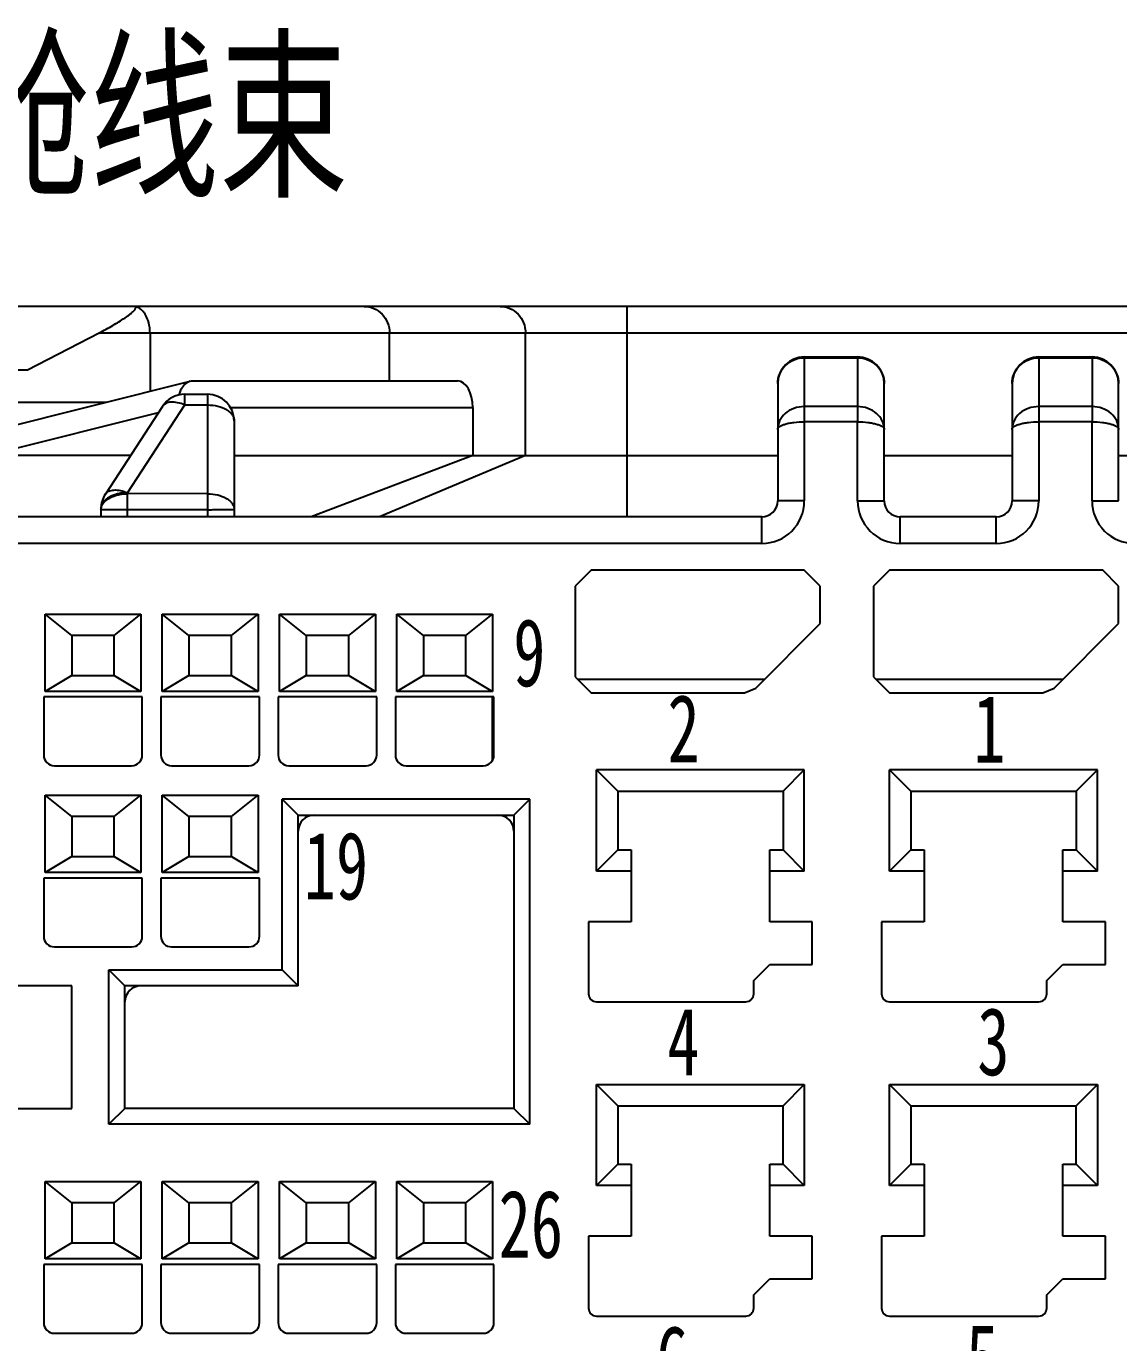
# Model space of a CAD drawing. Header units: inches. Extents: x 47316 to 59086, y 3141 to 11743.
# Drawn here: x 50958.8 to 50999.15, y 8752.77 to 8801.4 of the extents above; entities that cross this region are included whole.
import ezdxf

# ---------------------------------------------------------------- set-up
doc = ezdxf.new("R2010")
doc.units = ezdxf.units.IN
doc.header["$MEASUREMENT"] = 0
doc.layers.add('___SHELL', color=7, linetype='Continuous')
doc.styles.add('MtX_FangSong_GB2312', font='')
doc.styles.get("Standard").update_dxf_attribs({"font": ''})
doc.styles.get('MtX_FangSong_GB2312').set_extended_font_data('FangSong_GB2312')
doc.styles.get('Standard').set_extended_font_data('SimSun')

msp = doc.modelspace()

# ---------------------------------------------------------------- linework, layer by layer
at = {"layer": '___SHELL', "color": 0, "lineweight": -2}
for p, q in [((51019.429, 8791.053), (50911.874, 8791.053)), ((50980.988, 8791.053), (50980.988, 8783.278)), ((50961.482, 8790.069), (50958.843, 8788.691)), ((51019.429, 8790.069), (50961.482, 8790.069)), ((50963.367, 8790.069), (50963.367, 8787.914)), ((50972.217, 8788.298), (50972.217, 8790.069)), ((50977.237, 8785.542), (50977.237, 8790.069)), ((50987.539, 8789.183), (50989.508, 8789.183)), ((50987.539, 8789.183), (50987.539, 8783.868)), ((50987.539, 8789.153), (50989.508, 8789.153)), ((50989.508, 8789.183), (50989.508, 8787.349)), ((50996.201, 8789.183), (50998.169, 8789.183)), ((50996.201, 8789.183), (50996.201, 8783.868)), ((50996.201, 8789.153), (50998.169, 8789.153)), ((50998.169, 8789.183), (50998.169, 8787.349)), ((50958.843, 8788.691), (50937.073, 8788.691)), ((50953.878, 8785.542), (50964.902, 8788.298)), ((50964.496, 8787.953), (50964.431, 8787.777)), ((50964.902, 8788.298), (50974.732, 8788.298)), ((50986.555, 8788.199), (50986.555, 8783.868)), ((50990.492, 8783.868), (50990.492, 8788.199)), ((50995.216, 8788.199), (50995.216, 8783.868)), ((50999.153, 8783.868), (50999.153, 8788.199)), ((50945.142, 8787.51), (50961.752, 8787.51)), ((50962.539, 8784.167), (50964.648, 8787.412)), ((50964.648, 8787.805), (50965.492, 8787.805)), ((50964.648, 8787.412), (50964.648, 8787.805)), ((50964.648, 8787.412), (50965.492, 8787.412)), ((50965.492, 8787.805), (50965.492, 8784.141)), ((50957.303, 8785.542), (50963.679, 8787.135)), ((50963.823, 8787.358), (50961.716, 8784.115)), ((50966.332, 8787.313), (50975.29, 8787.313)), ((50975.29, 8787.313), (50975.29, 8785.542)), ((50989.508, 8787.349), (50987.539, 8787.349)), ((50989.508, 8787.349), (50989.508, 8786.789)), ((50998.169, 8787.349), (50996.201, 8787.349)), ((50998.169, 8787.349), (50998.169, 8786.789)), ((50966.476, 8786.821), (50966.476, 8783.278)), ((50989.508, 8786.789), (50987.539, 8786.789)), ((50989.508, 8783.868), (50989.508, 8786.789)), ((50998.169, 8786.789), (50996.201, 8786.789)), ((50998.169, 8783.868), (50998.169, 8786.789)), ((50962.643, 8785.542), (50939.205, 8785.542)), ((50966.476, 8785.542), (50986.555, 8785.542)), ((50975.29, 8785.542), (50969.325, 8783.278)), ((50977.237, 8785.542), (50971.844, 8783.278)), ((50990.492, 8785.542), (50995.216, 8785.542)), ((50999.153, 8785.542), (51001.516, 8785.542)), ((50961.959, 8784.055), (50961.8, 8783.968)), ((50961.816, 8783.939), (50961.959, 8784.016)), ((50962.539, 8783.278), (50962.539, 8784.167)), ((50965.492, 8784.141), (50962.539, 8784.131)), ((50965.492, 8784.133), (50965.492, 8783.278)), ((50961.555, 8783.577), (50961.555, 8783.278)), ((50965.492, 8783.537), (50961.555, 8783.54)), ((50961.741, 8783.884), (50961.816, 8783.939)), ((50987.539, 8783.868), (50986.555, 8783.868)), ((50989.508, 8783.868), (50990.492, 8783.868)), ((50996.201, 8783.868), (50995.216, 8783.868)), ((50998.169, 8783.868), (50999.153, 8783.868)), ((50985.965, 8783.278), (50908.209, 8783.278)), ((50985.965, 8782.294), (50985.965, 8783.278)), ((50994.626, 8783.278), (50991.083, 8783.278)), ((50991.083, 8782.294), (50991.083, 8783.278)), ((50994.626, 8782.294), (50994.626, 8783.278)), ((50985.965, 8782.294), (50907.224, 8782.294)), ((50994.626, 8782.294), (50991.083, 8782.294)), ((50979.665, 8781.309), (50979.075, 8780.719)), ((50987.539, 8781.309), (50979.665, 8781.309)), ((50988.13, 8780.719), (50987.539, 8781.309)), ((50990.689, 8781.309), (50990.098, 8780.719)), ((50998.563, 8781.309), (50990.689, 8781.309)), ((50999.153, 8780.719), (50998.563, 8781.309)), ((50979.075, 8780.719), (50979.075, 8777.372)), ((50988.13, 8779.341), (50988.13, 8780.719)), ((50990.098, 8780.719), (50990.098, 8777.372)), ((50999.153, 8779.341), (50999.153, 8780.719)), ((50960.472, 8778.898), (50959.488, 8779.685)), ((50959.488, 8779.685), (50963.031, 8779.685)), ((50959.488, 8776.831), (50959.488, 8779.685)), ((50962.047, 8778.898), (50963.031, 8779.685)), ((50963.031, 8779.685), (50963.031, 8776.831)), ((50964.803, 8778.898), (50963.819, 8779.685)), ((50963.819, 8779.685), (50967.362, 8779.685)), ((50963.819, 8776.831), (50963.819, 8779.685)), ((50966.378, 8778.898), (50967.362, 8779.685)), ((50967.362, 8779.685), (50967.362, 8776.831)), ((50969.134, 8778.898), (50968.15, 8779.685)), ((50968.15, 8779.685), (50971.693, 8779.685)), ((50968.15, 8776.831), (50968.15, 8779.685)), ((50970.709, 8778.898), (50971.693, 8779.685)), ((50971.693, 8779.685), (50971.693, 8776.831)), ((50973.465, 8778.898), (50972.48, 8779.685)), ((50972.48, 8779.685), (50976.024, 8779.685)), ((50972.48, 8776.831), (50972.48, 8779.685)), ((50975.039, 8778.898), (50976.024, 8779.685)), ((50976.024, 8779.685), (50976.024, 8776.831)), ((50985.744, 8776.955), (50988.13, 8779.341)), ((50996.767, 8776.955), (50999.153, 8779.341)), ((50960.472, 8778.898), (50960.472, 8777.422)), ((50962.047, 8778.898), (50960.472, 8778.898)), ((50962.047, 8777.422), (50962.047, 8778.898)), ((50964.803, 8778.898), (50964.803, 8777.422)), ((50966.378, 8778.898), (50964.803, 8778.898)), ((50966.378, 8777.422), (50966.378, 8778.898)), ((50969.134, 8778.898), (50969.134, 8777.422)), ((50970.709, 8778.898), (50969.134, 8778.898)), ((50970.709, 8777.422), (50970.709, 8778.898)), ((50973.465, 8778.898), (50973.465, 8777.422)), ((50975.039, 8778.898), (50973.465, 8778.898)), ((50975.039, 8777.422), (50975.039, 8778.898)), ((50960.472, 8777.422), (50959.488, 8776.831)), ((50960.472, 8777.422), (50962.047, 8777.422)), ((50962.047, 8777.422), (50963.031, 8776.831)), ((50964.803, 8777.422), (50963.819, 8776.831)), ((50964.803, 8777.422), (50966.378, 8777.422)), ((50966.378, 8777.422), (50967.362, 8776.831)), ((50969.134, 8777.422), (50968.15, 8776.831)), ((50969.134, 8777.422), (50970.709, 8777.422)), ((50970.709, 8777.422), (50971.693, 8776.831)), ((50973.465, 8777.422), (50972.48, 8776.831)), ((50973.465, 8777.422), (50975.039, 8777.422)), ((50975.039, 8777.422), (50976.024, 8776.831)), ((50979.075, 8777.372), (50979.665, 8776.782)), ((50986.063, 8777.274), (50979.173, 8777.274)), ((50990.098, 8777.372), (50990.689, 8776.782)), ((50997.087, 8777.274), (50990.197, 8777.274)), ((50963.031, 8776.831), (50959.488, 8776.831)), ((50967.362, 8776.831), (50963.819, 8776.831)), ((50971.693, 8776.831), (50968.15, 8776.831)), ((50976.024, 8776.831), (50972.48, 8776.831)), ((50979.665, 8776.782), (50985.326, 8776.782)), ((50985.326, 8776.782), (50985.744, 8776.955)), ((50990.689, 8776.782), (50996.35, 8776.782)), ((50996.35, 8776.782), (50996.767, 8776.955)), ((50963.081, 8776.624), (50959.439, 8776.624)), ((50959.439, 8776.624), (50959.439, 8774.479)), ((50963.081, 8774.479), (50963.081, 8776.624)), ((50967.411, 8776.624), (50963.77, 8776.624)), ((50963.77, 8776.624), (50963.77, 8774.479)), ((50967.411, 8774.479), (50967.411, 8776.624)), ((50971.742, 8776.624), (50968.1, 8776.624)), ((50968.1, 8776.624), (50968.1, 8774.479)), ((50971.742, 8774.479), (50971.742, 8776.624)), ((50976.073, 8776.624), (50972.431, 8776.624)), ((50972.431, 8776.624), (50972.431, 8774.479)), ((50976.024, 8774.288), (50976.024, 8776.624)), ((50976.073, 8774.479), (50976.073, 8776.624)), ((50959.833, 8774.085), (50962.687, 8774.085)), ((50964.163, 8774.085), (50967.018, 8774.085)), ((50968.494, 8774.085), (50971.348, 8774.085)), ((50972.825, 8774.085), (50975.679, 8774.085)), ((50987.539, 8773.927), (50979.862, 8773.927)), ((50979.862, 8773.927), (50980.65, 8773.14)), ((50979.862, 8770.187), (50979.862, 8773.927)), ((50986.752, 8773.14), (50987.539, 8773.927)), ((50987.539, 8770.187), (50987.539, 8773.927)), ((50998.366, 8773.927), (50990.689, 8773.927)), ((50990.689, 8773.927), (50991.476, 8773.14)), ((50990.689, 8770.187), (50990.689, 8773.927)), ((50997.579, 8773.14), (50998.366, 8773.927)), ((50998.366, 8770.187), (50998.366, 8773.927)), ((50960.472, 8772.205), (50959.488, 8772.992)), ((50959.488, 8772.992), (50963.031, 8772.992)), ((50959.488, 8770.138), (50959.488, 8772.992)), ((50962.047, 8772.205), (50963.031, 8772.992)), ((50963.031, 8772.992), (50963.031, 8770.138)), ((50964.803, 8772.205), (50963.819, 8772.992)), ((50963.819, 8772.992), (50967.362, 8772.992)), ((50963.819, 8770.138), (50963.819, 8772.992)), ((50966.378, 8772.205), (50967.362, 8772.992)), ((50967.362, 8772.992), (50967.362, 8770.138)), ((50977.402, 8772.845), (50968.248, 8772.845)), ((50968.248, 8772.845), (50968.839, 8772.254)), ((50968.248, 8766.546), (50968.248, 8772.845)), ((50976.811, 8772.254), (50977.402, 8772.845)), ((50977.402, 8760.837), (50977.402, 8772.845)), ((50980.65, 8773.14), (50986.752, 8773.14)), ((50980.65, 8773.14), (50980.65, 8770.975)), ((50986.752, 8773.14), (50986.752, 8770.975)), ((50991.476, 8773.14), (50991.476, 8770.975)), ((50991.476, 8773.14), (50997.579, 8773.14)), ((50997.579, 8773.14), (50997.579, 8770.975)), ((50960.472, 8772.205), (50960.472, 8770.729)), ((50962.047, 8772.205), (50960.472, 8772.205)), ((50962.047, 8770.729), (50962.047, 8772.205)), ((50964.803, 8772.205), (50964.803, 8770.729)), ((50966.378, 8772.205), (50964.803, 8772.205)), ((50966.378, 8770.729), (50966.378, 8772.205)), ((50968.839, 8772.254), (50976.811, 8772.254)), ((50968.839, 8765.955), (50968.839, 8772.254)), ((50976.811, 8772.254), (50976.811, 8761.427)), ((50980.65, 8770.975), (50979.862, 8770.187)), ((50980.65, 8770.975), (50981.142, 8770.975)), ((50981.142, 8770.975), (50981.142, 8768.317)), ((50986.26, 8768.317), (50986.26, 8770.975)), ((50986.26, 8770.975), (50986.752, 8770.975)), ((50986.752, 8770.975), (50987.539, 8770.187)), ((50991.476, 8770.975), (50990.689, 8770.187)), ((50991.476, 8770.975), (50991.968, 8770.975)), ((50991.968, 8770.975), (50991.968, 8768.317)), ((50997.087, 8768.317), (50997.087, 8770.975)), ((50997.087, 8770.975), (50997.579, 8770.975)), ((50997.579, 8770.975), (50998.366, 8770.187)), ((50960.472, 8770.729), (50959.488, 8770.138)), ((50960.472, 8770.729), (50962.047, 8770.729)), ((50962.047, 8770.729), (50963.031, 8770.138)), ((50964.803, 8770.729), (50963.819, 8770.138)), ((50964.803, 8770.729), (50966.378, 8770.729)), ((50966.378, 8770.729), (50967.362, 8770.138)), ((50963.081, 8769.931), (50959.439, 8769.931)), ((50959.439, 8769.931), (50959.439, 8767.786)), ((50963.031, 8770.138), (50959.488, 8770.138)), ((50963.081, 8767.786), (50963.081, 8769.931)), ((50967.411, 8769.931), (50963.77, 8769.931)), ((50963.77, 8769.931), (50963.77, 8767.786)), ((50967.362, 8770.138), (50963.819, 8770.138)), ((50967.411, 8767.786), (50967.411, 8769.931)), ((50981.142, 8770.187), (50979.862, 8770.187)), ((50987.539, 8770.187), (50986.26, 8770.187)), ((50991.968, 8770.187), (50990.689, 8770.187)), ((50998.366, 8770.187), (50997.087, 8770.187)), ((50981.142, 8768.317), (50979.567, 8768.317)), ((50979.567, 8768.317), (50979.567, 8765.66)), ((50987.835, 8768.317), (50986.26, 8768.317)), ((50987.835, 8766.742), (50987.835, 8768.317)), ((50991.968, 8768.317), (50990.394, 8768.317)), ((50990.394, 8768.317), (50990.394, 8765.66)), ((50998.661, 8768.317), (50997.087, 8768.317)), ((50998.661, 8766.742), (50998.661, 8768.317)), ((50959.833, 8767.392), (50962.687, 8767.392)), ((50964.163, 8767.392), (50967.018, 8767.392)), ((50961.85, 8766.546), (50968.248, 8766.546)), ((50962.441, 8765.955), (50961.85, 8766.546)), ((50961.85, 8760.837), (50961.85, 8766.546)), ((50968.248, 8766.546), (50968.839, 8765.955)), ((50985.669, 8766.152), (50986.26, 8766.742)), ((50986.26, 8766.742), (50987.835, 8766.742)), ((50996.496, 8766.152), (50997.087, 8766.742)), ((50997.087, 8766.742), (50998.661, 8766.742)), ((50985.669, 8765.66), (50985.669, 8766.152)), ((50996.496, 8765.66), (50996.496, 8766.152)), ((50960.472, 8765.955), (50948.366, 8765.955)), ((50960.472, 8761.427), (50960.472, 8765.955)), ((50968.839, 8765.955), (50962.441, 8765.955)), ((50962.441, 8761.427), (50962.441, 8765.955)), ((50979.862, 8765.364), (50985.374, 8765.364)), ((50990.689, 8765.364), (50996.201, 8765.364)), ((50979.862, 8758.573), (50979.862, 8762.313)), ((50979.862, 8762.313), (50980.65, 8761.526)), ((50979.862, 8762.313), (50987.539, 8762.313)), ((50986.752, 8761.526), (50987.539, 8762.313)), ((50987.539, 8762.313), (50987.539, 8758.573)), ((50990.689, 8758.573), (50990.689, 8762.313)), ((50990.689, 8762.313), (50991.476, 8761.526)), ((50990.689, 8762.313), (50998.366, 8762.313)), ((50997.579, 8761.526), (50998.366, 8762.313)), ((50998.366, 8762.313), (50998.366, 8758.573)), ((50948.366, 8761.427), (50960.472, 8761.427)), ((50962.441, 8761.427), (50961.85, 8760.837)), ((50976.811, 8761.427), (50962.441, 8761.427)), ((50976.811, 8761.427), (50977.402, 8760.837)), ((50980.65, 8761.526), (50980.65, 8759.361)), ((50980.65, 8761.526), (50986.752, 8761.526)), ((50986.752, 8759.361), (50986.752, 8761.526)), ((50991.476, 8761.526), (50991.476, 8759.361)), ((50991.476, 8761.526), (50997.579, 8761.526)), ((50997.579, 8759.361), (50997.579, 8761.526)), ((50977.402, 8760.837), (50961.85, 8760.837)), ((50980.65, 8759.361), (50979.862, 8758.573)), ((50980.65, 8759.361), (50981.142, 8759.361)), ((50981.142, 8759.361), (50981.142, 8756.703)), ((50986.26, 8756.703), (50986.26, 8759.361)), ((50986.26, 8759.361), (50986.752, 8759.361)), ((50987.539, 8758.573), (50986.752, 8759.361)), ((50991.476, 8759.361), (50990.689, 8758.573)), ((50991.476, 8759.361), (50991.968, 8759.361)), ((50991.968, 8759.361), (50991.968, 8756.703)), ((50997.087, 8756.703), (50997.087, 8759.361)), ((50997.087, 8759.361), (50997.579, 8759.361)), ((50998.366, 8758.573), (50997.579, 8759.361)), ((50960.472, 8757.933), (50959.488, 8758.721)), ((50959.488, 8758.721), (50963.031, 8758.721)), ((50959.488, 8755.866), (50959.488, 8758.721)), ((50962.047, 8757.933), (50963.031, 8758.721)), ((50963.031, 8758.721), (50963.031, 8755.866)), ((50964.803, 8757.933), (50963.819, 8758.721)), ((50963.819, 8758.721), (50967.362, 8758.721)), ((50963.819, 8755.866), (50963.819, 8758.721)), ((50966.378, 8757.933), (50967.362, 8758.721)), ((50967.362, 8758.721), (50967.362, 8755.866)), ((50968.15, 8758.721), (50971.693, 8758.721)), ((50969.134, 8757.933), (50968.15, 8758.721)), ((50968.15, 8755.866), (50968.15, 8758.721)), ((50970.709, 8757.933), (50971.693, 8758.721)), ((50971.693, 8758.721), (50971.693, 8755.866)), ((50972.48, 8755.866), (50972.48, 8758.721)), ((50972.48, 8758.721), (50976.024, 8758.721)), ((50973.465, 8757.933), (50972.48, 8758.721)), ((50975.039, 8757.933), (50976.024, 8758.721)), ((50976.024, 8758.721), (50976.024, 8755.866)), ((50981.142, 8758.573), (50979.862, 8758.573)), ((50987.539, 8758.573), (50986.26, 8758.573)), ((50991.968, 8758.573), (50990.689, 8758.573)), ((50998.366, 8758.573), (50997.087, 8758.573)), ((50960.472, 8757.933), (50960.472, 8756.457)), ((50962.047, 8757.933), (50960.472, 8757.933)), ((50962.047, 8756.457), (50962.047, 8757.933)), ((50964.803, 8757.933), (50964.803, 8756.457)), ((50966.378, 8757.933), (50964.803, 8757.933)), ((50966.378, 8756.457), (50966.378, 8757.933)), ((50970.709, 8757.933), (50969.134, 8757.933)), ((50969.134, 8757.933), (50969.134, 8756.457)), ((50970.709, 8756.457), (50970.709, 8757.933)), ((50975.039, 8757.933), (50973.465, 8757.933)), ((50973.465, 8757.933), (50973.465, 8756.457)), ((50975.039, 8756.457), (50975.039, 8757.933)), ((50960.472, 8756.457), (50959.488, 8755.866)), ((50960.472, 8756.457), (50962.047, 8756.457)), ((50962.047, 8756.457), (50963.031, 8755.866)), ((50964.803, 8756.457), (50963.819, 8755.866)), ((50964.803, 8756.457), (50966.378, 8756.457)), ((50966.378, 8756.457), (50967.362, 8755.866)), ((50969.134, 8756.457), (50968.15, 8755.866)), ((50969.134, 8756.457), (50970.709, 8756.457)), ((50971.693, 8755.866), (50970.709, 8756.457)), ((50973.465, 8756.457), (50972.48, 8755.866)), ((50973.465, 8756.457), (50975.039, 8756.457)), ((50976.024, 8755.866), (50975.039, 8756.457)), ((50981.142, 8756.703), (50979.567, 8756.703)), ((50979.567, 8756.703), (50979.567, 8754.046)), ((50987.835, 8756.703), (50986.26, 8756.703)), ((50987.835, 8755.128), (50987.835, 8756.703)), ((50991.968, 8756.703), (50990.394, 8756.703)), ((50990.394, 8756.703), (50990.394, 8754.046)), ((50998.661, 8756.703), (50997.087, 8756.703)), ((50998.661, 8755.128), (50998.661, 8756.703)), ((50963.031, 8755.866), (50959.488, 8755.866)), ((50967.362, 8755.866), (50963.819, 8755.866)), ((50971.693, 8755.866), (50968.15, 8755.866)), ((50976.024, 8755.866), (50972.48, 8755.866)), ((50963.081, 8755.66), (50959.439, 8755.66)), ((50959.439, 8755.66), (50959.439, 8753.514)), ((50963.081, 8753.514), (50963.081, 8755.66)), ((50967.411, 8755.66), (50963.77, 8755.66)), ((50963.77, 8755.66), (50963.77, 8753.514)), ((50967.411, 8753.514), (50967.411, 8755.66)), ((50971.742, 8755.66), (50968.1, 8755.66)), ((50968.1, 8755.66), (50968.1, 8753.514)), ((50971.742, 8753.514), (50971.742, 8755.66)), ((50976.073, 8755.66), (50972.431, 8755.66)), ((50972.431, 8755.66), (50972.431, 8753.514)), ((50976.073, 8753.514), (50976.073, 8755.66)), ((50985.669, 8754.538), (50986.26, 8755.128)), ((50986.26, 8755.128), (50987.835, 8755.128)), ((50996.496, 8754.538), (50997.087, 8755.128)), ((50997.087, 8755.128), (50998.661, 8755.128)), ((50985.669, 8754.046), (50985.669, 8754.538)), ((50996.496, 8754.046), (50996.496, 8754.538)), ((50979.862, 8753.75), (50985.374, 8753.75)), ((50990.689, 8753.75), (50996.201, 8753.75)), ((50959.833, 8753.12), (50962.687, 8753.12)), ((50964.163, 8753.12), (50967.018, 8753.12)), ((50968.494, 8753.12), (50971.348, 8753.12)), ((50972.825, 8753.12), (50975.679, 8753.12))]:
    msp.add_line(p, q, dxfattribs=at)
for centre, radius, start, end in [((50987.539, 8788.199), 0.984, 90.0009, 179.9988), ((50989.508, 8788.199), 0.984, 0.0013, 89.9991), ((50996.201, 8788.199), 0.984, 90.0009, 179.9988), ((50998.169, 8788.199), 0.984, 0.0013, 89.9991), ((50964.649, 8786.821), 0.985, 90.0147, 146.9613), ((50965.492, 8786.821), 0.984, 0.0011, 89.9977), ((50962.539, 8783.577), 0.984, 146.8138, 179.9971), ((50985.965, 8783.868), 1.575, 270, 360), ((50985.965, 8783.868), 0.591, 270.0087, 359.996), ((50991.083, 8783.868), 1.575, 180, 270), ((50991.083, 8783.868), 0.591, 180.0087, 269.996), ((50994.626, 8783.868), 1.575, 270, 360), ((50994.626, 8783.868), 0.591, 270.0087, 359.996), ((50999.744, 8783.868), 1.575, 180, 270), ((50959.833, 8774.479), 0.394, 180, 270), ((50962.687, 8774.479), 0.394, 270, 0), ((50964.163, 8774.479), 0.394, 180, 270), ((50967.018, 8774.479), 0.394, 270, 360), ((50968.494, 8774.479), 0.394, 180, 270), ((50971.348, 8774.479), 0.394, 270, 360), ((50972.825, 8774.479), 0.394, 180, 270), ((50975.679, 8774.479), 0.394, 270.003, 360), ((50969.429, 8771.664), 0.591, 90.0021, 180), ((50976.22, 8771.664), 0.591, 0.0021, 90), ((50959.833, 8767.786), 0.394, 180, 270), ((50962.687, 8767.786), 0.394, 270, 0), ((50964.163, 8767.786), 0.394, 180, 270), ((50967.018, 8767.786), 0.394, 270, 360), ((50963.031, 8765.364), 0.591, 90.0021, 180), ((50979.862, 8765.66), 0.295, 180, 270), ((50985.374, 8765.66), 0.295, 270, 0), ((50990.689, 8765.66), 0.295, 180, 270), ((50996.201, 8765.66), 0.295, 270, 0), ((50979.862, 8754.046), 0.295, 180, 270), ((50985.374, 8754.046), 0.295, 270, 0), ((50990.689, 8754.046), 0.295, 180, 270), ((50996.201, 8754.046), 0.295, 270, 0), ((50959.833, 8753.514), 0.394, 180, 270), ((50962.687, 8753.514), 0.394, 270, 0), ((50964.163, 8753.514), 0.394, 180, 270), ((50967.018, 8753.514), 0.394, 270, 360), ((50968.494, 8753.514), 0.394, 180, 270), ((50971.348, 8753.514), 0.394, 270, 0), ((50972.825, 8753.514), 0.394, 180, 270), ((50975.679, 8753.514), 0.394, 270, 360)]:
    msp.add_arc(centre, radius, start, end, dxfattribs=at)
msp.add_ellipse((50974.732, 8787.313), major_axis=(0, -0.984), ratio=0.567366, start_param=-4.712378, end_param=-3.141593, dxfattribs=at)
for points, knots in [([(50961.482, 8790.069), (50961.569, 8790.115), (50961.74, 8790.206), (50961.986, 8790.344), (50962.216, 8790.482), (50962.427, 8790.617), (50962.585, 8790.729), (50962.695, 8790.818), (50962.762, 8790.879), (50962.806, 8790.929), (50962.83, 8790.968), (50962.839, 8790.994), (50962.837, 8791.02), (50962.817, 8791.041), (50962.78, 8791.052), (50962.751, 8791.053), (50962.734, 8791.053)], [0, 0, 0, 0, 0.164973, 0.323052, 0.473208, 0.613666, 0.741239, 0.79844, 0.849608, 0.89271, 0.910453, 0.925339, 0.938047, 0.951676, 0.971218, 1, 1, 1, 1]), ([(50963.367, 8790.069), (50963.367, 8790.196), (50963.337, 8790.439), (50963.224, 8790.716), (50963.093, 8790.888), (50962.983, 8790.981), (50962.862, 8791.04), (50962.776, 8791.053), (50962.734, 8791.053)], [0, 0, 0, 0, 0.296446, 0.567671, 0.689044, 0.800073, 0.902606, 1, 1, 1, 1]), ([(50971.279, 8791.053), (50971.401, 8791.053), (50971.65, 8791.001), (50971.962, 8790.78), (50972.169, 8790.454), (50972.217, 8790.197), (50972.217, 8790.069)], [0, 0, 0, 0, 0.244428, 0.492116, 0.744418, 1, 1, 1, 1]), ([(50976.299, 8791.053), (50976.421, 8791.053), (50976.67, 8791.001), (50976.982, 8790.78), (50977.189, 8790.454), (50977.237, 8790.197), (50977.237, 8790.069)], [0, 0, 0, 0, 0.244429, 0.492116, 0.744418, 1, 1, 1, 1]), ([(50986.555, 8788.199), (50986.555, 8788.323), (50986.607, 8788.575), (50986.827, 8788.892), (50987.154, 8789.104), (50987.411, 8789.153), (50987.539, 8789.153)], [0, 0, 0, 0, 0.246025, 0.49442, 0.746009, 1, 1, 1, 1]), ([(50989.508, 8789.153), (50989.636, 8789.153), (50989.893, 8789.104), (50990.22, 8788.892), (50990.44, 8788.575), (50990.492, 8788.323), (50990.492, 8788.199)], [0, 0, 0, 0, 0.253882, 0.50545, 0.753829, 1, 1, 1, 1]), ([(50995.216, 8788.199), (50995.217, 8788.323), (50995.268, 8788.575), (50995.488, 8788.892), (50995.815, 8789.104), (50996.073, 8789.153), (50996.201, 8789.153)], [0, 0, 0, 0, 0.246025, 0.49442, 0.746009, 1, 1, 1, 1]), ([(50998.169, 8789.153), (50998.297, 8789.153), (50998.555, 8789.104), (50998.882, 8788.892), (50999.102, 8788.575), (50999.153, 8788.323), (50999.153, 8788.199)], [0, 0, 0, 0, 0.253882, 0.50545, 0.753829, 1, 1, 1, 1]), ([(50964.652, 8788.172), (50964.636, 8788.158), (50964.574, 8788.093), (50964.525, 8788.015), (50964.496, 8787.953)], [0, 0, 0, 0, 0.235757, 1, 1, 1, 1]), ([(50964.853, 8788.286), (50964.835, 8788.281), (50964.761, 8788.257), (50964.695, 8788.213), (50964.652, 8788.172)], [0, 0, 0, 0, 0.240775, 1, 1, 1, 1]), ([(50964.648, 8787.412), (50964.563, 8787.447), (50964.396, 8787.501), (50964.156, 8787.525), (50963.953, 8787.485), (50963.853, 8787.404), (50963.823, 8787.358)], [0, 0, 0, 0, 0.314876, 0.587839, 0.811992, 1, 1, 1, 1]), ([(50965.492, 8787.412), (50965.619, 8787.412), (50965.86, 8787.384), (50966.138, 8787.28), (50966.31, 8787.156), (50966.404, 8787.054), (50966.463, 8786.941), (50966.476, 8786.86), (50966.476, 8786.821)], [0, 0, 0, 0, 0.302873, 0.577469, 0.698528, 0.807677, 0.906865, 1, 1, 1, 1]), ([(50987.539, 8787.349), (50987.409, 8787.349), (50987.152, 8787.306), (50986.826, 8787.118), (50986.607, 8786.838), (50986.555, 8786.613), (50986.555, 8786.506)], [0, 0, 0, 0, 0.273911, 0.533425, 0.773451, 1, 1, 1, 1]), ([(50990.492, 8786.505), (50990.492, 8786.614), (50990.439, 8786.84), (50990.219, 8787.12), (50989.893, 8787.306), (50989.638, 8787.349), (50989.508, 8787.349)], [0, 0, 0, 0, 0.227931, 0.468653, 0.727739, 1, 1, 1, 1]), ([(50996.201, 8787.349), (50996.07, 8787.349), (50995.814, 8787.306), (50995.487, 8787.118), (50995.269, 8786.838), (50995.217, 8786.613), (50995.216, 8786.506)], [0, 0, 0, 0, 0.273911, 0.533425, 0.773451, 1, 1, 1, 1]), ([(50999.153, 8786.505), (50999.153, 8786.614), (50999.101, 8786.84), (50998.88, 8787.12), (50998.554, 8787.306), (50998.299, 8787.349), (50998.169, 8787.349)], [0, 0, 0, 0, 0.227931, 0.468653, 0.727739, 1, 1, 1, 1]), ([(50986.555, 8786.505), (50986.555, 8786.525), (50986.572, 8786.569), (50986.633, 8786.62), (50986.723, 8786.667), (50986.844, 8786.709), (50986.991, 8786.744), (50987.225, 8786.779), (50987.411, 8786.789), (50987.539, 8786.789)], [0, 0, 0, 0, 0.053697, 0.123742, 0.218006, 0.33756, 0.480122, 0.641824, 1, 1, 1, 1]), ([(50989.508, 8786.789), (50989.636, 8786.789), (50989.822, 8786.779), (50990.056, 8786.743), (50990.203, 8786.709), (50990.324, 8786.667), (50990.414, 8786.62), (50990.475, 8786.569), (50990.492, 8786.525), (50990.492, 8786.505)], [0, 0, 0, 0, 0.35827, 0.520004, 0.662461, 0.781855, 0.876145, 0.946218, 1, 1, 1, 1]), ([(50995.216, 8786.505), (50995.216, 8786.525), (50995.234, 8786.569), (50995.294, 8786.62), (50995.384, 8786.667), (50995.505, 8786.709), (50995.653, 8786.744), (50995.887, 8786.779), (50996.073, 8786.789), (50996.201, 8786.789)], [0, 0, 0, 0, 0.053697, 0.123742, 0.218006, 0.33756, 0.480122, 0.641824, 1, 1, 1, 1]), ([(50998.169, 8786.789), (50998.297, 8786.789), (50998.483, 8786.779), (50998.717, 8786.743), (50998.865, 8786.709), (50998.986, 8786.667), (50999.076, 8786.62), (50999.136, 8786.569), (50999.153, 8786.525), (50999.153, 8786.505)], [0, 0, 0, 0, 0.35827, 0.520004, 0.662461, 0.781855, 0.876145, 0.946218, 1, 1, 1, 1]), ([(50961.714, 8784.113), (50961.744, 8784.16), (50961.844, 8784.24), (50962.047, 8784.28), (50962.287, 8784.256), (50962.454, 8784.203), (50962.539, 8784.167)], [0, 0, 0, 0, 0.188003, 0.412141, 0.68509, 1, 1, 1, 1]), ([(50962.539, 8784.169), (50962.488, 8784.169), (50962.29, 8784.159), (50962.093, 8784.114), (50961.959, 8784.055)], [0, 0, 0, 0, 0.260264, 1, 1, 1, 1]), ([(50961.959, 8784.016), (50962.002, 8784.035), (50962.189, 8784.102), (50962.388, 8784.13), (50962.539, 8784.131)], [0, 0, 0, 0, 0.236829, 1, 1, 1, 1]), ([(50965.492, 8784.131), (50965.618, 8784.131), (50965.86, 8784.104), (50966.137, 8783.999), (50966.31, 8783.876), (50966.403, 8783.773), (50966.462, 8783.661), (50966.476, 8783.58), (50966.476, 8783.542)], [0, 0, 0, 0, 0.303033, 0.577797, 0.698961, 0.808221, 0.907305, 1, 1, 1, 1]), ([(50961.8, 8783.968), (50961.729, 8783.919), (50961.635, 8783.832), (50961.566, 8783.687), (50961.555, 8783.613), (50961.555, 8783.577)], [0, 0, 0, 0, 0.536824, 0.773997, 1, 1, 1, 1]), ([(50961.555, 8783.54), (50961.555, 8783.555), (50961.559, 8783.617), (50961.58, 8783.678), (50961.602, 8783.719)], [0, 0, 0, 0, 0.243154, 1, 1, 1, 1]), ([(50961.602, 8783.719), (50961.61, 8783.734), (50961.648, 8783.796), (50961.698, 8783.849), (50961.741, 8783.884)], [0, 0, 0, 0, 0.235373, 1, 1, 1, 1]), ([(50965.492, 8783.537), (50965.556, 8783.54), (50965.682, 8783.544), (50965.864, 8783.547), (50966.032, 8783.546), (50966.16, 8783.545), (50966.25, 8783.545), (50966.308, 8783.546), (50966.357, 8783.546), (50966.399, 8783.546), (50966.43, 8783.545), (50966.456, 8783.545), (50966.467, 8783.543), (50966.476, 8783.543), (50966.476, 8783.542)], [0, 0, 0, 0, 0.194858, 0.382588, 0.555385, 0.706826, 0.772727, 0.831175, 0.881593, 0.923545, 0.956604, 0.980433, 0.994888, 1, 1, 1, 1])]:
    msp.add_open_spline(points, degree=3, knots=knots, dxfattribs=at)

# ---------------------------------------------------------------- texts
at = {"color": 0, "lineweight": -2, "style": 'MtX_FangSong_GB2312', "width": 0.7}
msp.add_text('接前舱线束', height=5, rotation=360, dxfattribs=at).set_placement((50946.815, 8795.615))
at = {"layer": '___SHELL', "color": 0, "lineweight": -2, "width": 0.7}
for s, p in [('9', (50976.785, 8777.019)), ('2', (50982.484, 8774.212)), ('1', (50993.783, 8774.194)), ('19', (50969.044, 8769.143)), ('4', (50982.476, 8762.647)), ('3', (50993.931, 8762.651)), ('26', (50976.244, 8755.906)), ('6', (50982.06, 8750.903)), ('5', (50993.506, 8750.962))]:
    msp.add_text(s, height=2.5, dxfattribs=at).set_placement(p)

doc.saveas('drawing.dxf')
